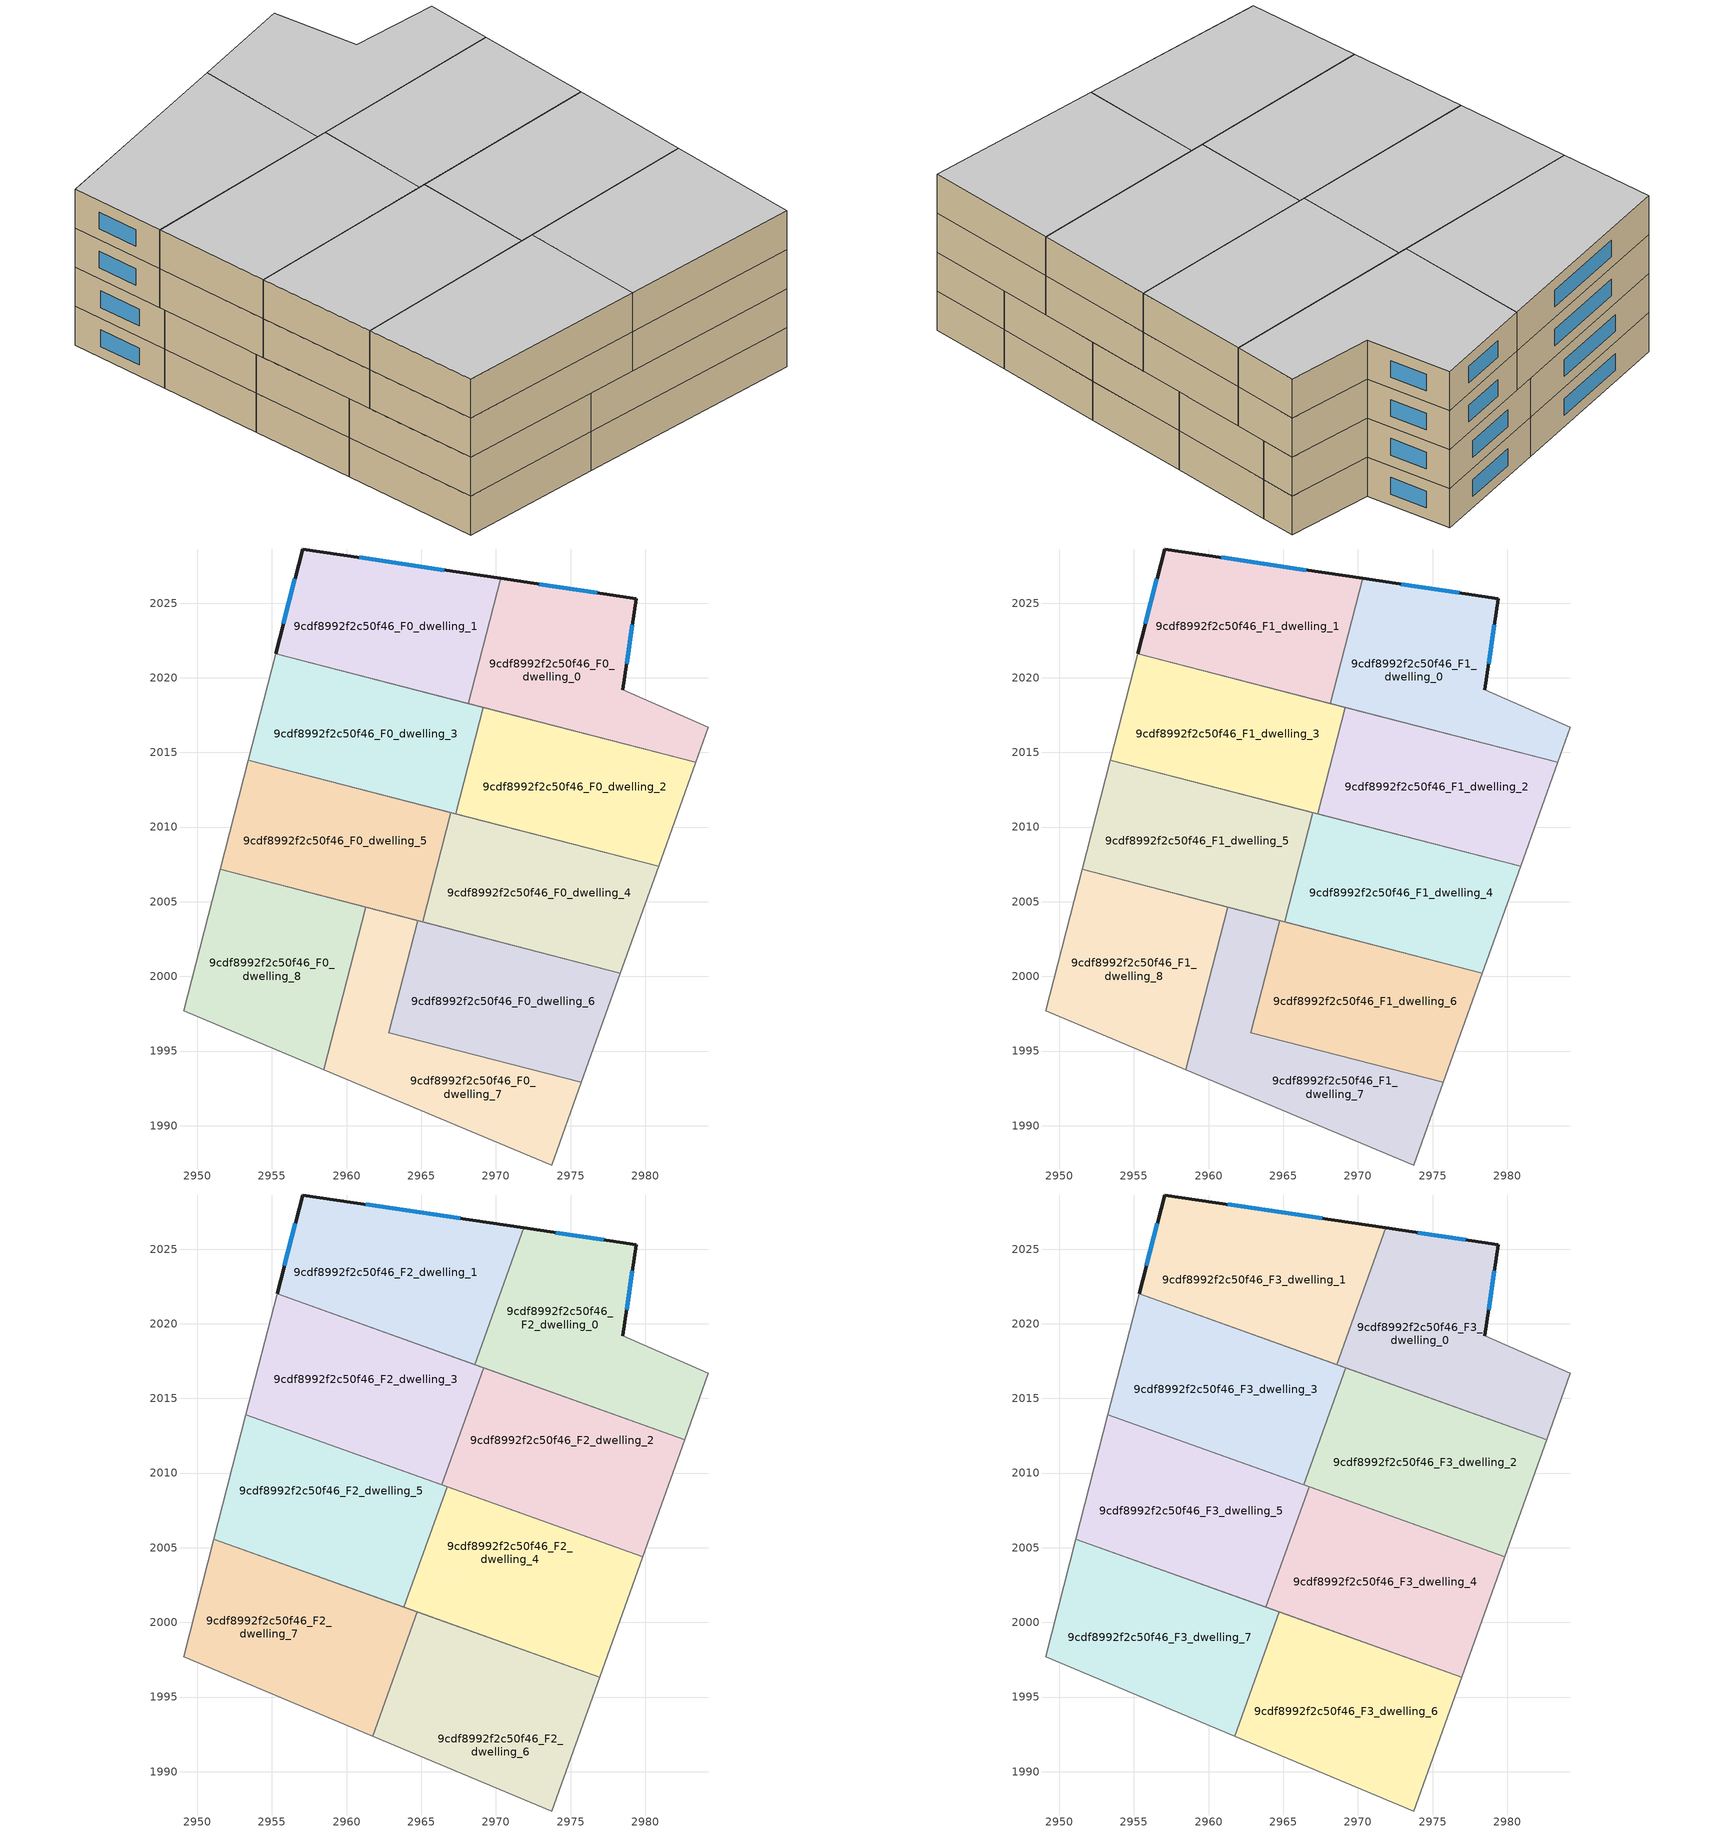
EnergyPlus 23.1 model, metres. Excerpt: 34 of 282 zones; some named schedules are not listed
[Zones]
9cdf8992f2c50f46_F0_dwelling_0
 floor ground (EU_floor_Construction): 2979.39,2025.3 2978.5,2019.21 2984.23,2016.69 2983.39,2014.33 2968.15,2018.28 2970.32,2026.65 z0
 wall outside (EU_wall_Construction): 2978.5,2019.21 2979.39,2025.3 2970.32,2026.65 z0:3
 wall adiabatic (EU_wall_Construction): 2968.15,2018.28 2983.39,2014.33 2984.23,2016.69 2978.5,2019.21 z0:3
 wall to 9cdf8992f2c50f46_F0_dwelling_1 (EU_wall_Construction): 2970.32,2026.65 2968.15,2018.28 z0:3
 window (EU_Window_Construction): 2976.8,2025.69 2972.91,2026.27 / 2978.75,2020.95 2979.14,2023.56 z0.86:2.14
9cdf8992f2c50f46_F0_dwelling_1
 floor ground (EU_floor_Construction): 2970.32,2026.65 2968.15,2018.28 2955.25,2021.62 2957.05,2028.62 z0
 wall outside (EU_wall_Construction): 2970.32,2026.65 2957.05,2028.62 2955.25,2021.62 z0:3
 wall adiabatic (EU_wall_Construction): 2955.25,2021.62 2968.15,2018.28 z0:3
 window (EU_Window_Construction): 2956.54,2026.62 2955.76,2023.62 / 2966.53,2027.22 2960.84,2028.06 z0.86:2.14
9cdf8992f2c50f46_F0_dwelling_2
 floor ground (EU_floor_Construction): 2983.39,2014.33 2980.89,2007.36 2967.31,2010.88 2969.16,2018.02 z0
 wall adiabatic (EU_wall_Construction): 2967.31,2010.88 2980.89,2007.36 2983.39,2014.33 2969.16,2018.02 z0:3
 wall to 9cdf8992f2c50f46_F0_dwelling_3 (EU_wall_Construction): 2969.16,2018.02 2967.31,2010.88 z0:3
9cdf8992f2c50f46_F0_dwelling_3
 floor ground (EU_floor_Construction): 2969.16,2018.02 2967.31,2010.88 2953.41,2014.47 2955.25,2021.62 z0
 wall adiabatic (EU_wall_Construction): 2969.16,2018.02 2955.25,2021.62 2953.41,2014.47 2967.31,2010.88 z0:3
9cdf8992f2c50f46_F0_dwelling_4
 floor ground (EU_floor_Construction): 2980.89,2007.36 2978.34,2000.22 2965.09,2003.65 2966.98,2010.96 z0
 wall adiabatic (EU_wall_Construction): 2965.09,2003.65 2978.34,2000.22 2980.89,2007.36 2966.98,2010.96 z0:3
 wall to 9cdf8992f2c50f46_F0_dwelling_5 (EU_wall_Construction): 2966.98,2010.96 2965.09,2003.65 z0:3
9cdf8992f2c50f46_F0_dwelling_5
 floor ground (EU_floor_Construction): 2966.98,2010.96 2965.09,2003.65 2951.52,2007.16 2953.41,2014.47 z0
 wall adiabatic (EU_wall_Construction): 2966.98,2010.96 2953.41,2014.47 2951.52,2007.16 2965.09,2003.65 z0:3
9cdf8992f2c50f46_F0_dwelling_6
 floor ground (EU_floor_Construction): 2978.34,2000.22 2975.71,1992.9 2962.82,1996.24 2964.76,2003.74 z0
 wall to 9cdf8992f2c50f46_F0_dwelling_7 (EU_wall_Construction): 2964.76,2003.74 2962.82,1996.24 2975.71,1992.9 z0:3
 wall adiabatic (EU_wall_Construction): 2975.71,1992.9 2978.34,2000.22 2964.76,2003.74 z0:3
9cdf8992f2c50f46_F0_dwelling_7
 floor ground (EU_floor_Construction): 2964.76,2003.74 2962.82,1996.24 2975.71,1992.9 2973.73,1987.37 2958.46,1993.76 2961.28,2004.64 z0
 wall adiabatic (EU_wall_Construction): 2958.46,1993.76 2973.73,1987.37 2975.71,1992.9 / 2964.76,2003.74 2961.28,2004.64 z0:3
 wall to 9cdf8992f2c50f46_F0_dwelling_8 (EU_wall_Construction): 2961.28,2004.64 2958.46,1993.76 z0:3
9cdf8992f2c50f46_F0_dwelling_8
 floor ground (EU_floor_Construction): 2961.28,2004.64 2958.46,1993.76 2949.08,1997.68 2951.52,2007.16 z0
 wall adiabatic (EU_wall_Construction): 2961.28,2004.64 2951.52,2007.16 2949.08,1997.68 2958.46,1993.76 z0:3
9cdf8992f2c50f46_F1_dwelling_0
 floor to 9cdf8992f2c50f46_F0_dwelling_0 (EU_floor_Construction): 2979.39,2025.3 2978.5,2019.21 2984.23,2016.69 2983.39,2014.33 2968.15,2018.28 2970.32,2026.65 z3
 wall outside (EU_wall_Construction): 2978.5,2019.21 2979.39,2025.3 2970.32,2026.65 z3:6
 wall adiabatic (EU_wall_Construction): 2968.15,2018.28 2983.39,2014.33 2984.23,2016.69 2978.5,2019.21 z3:6
 wall to 9cdf8992f2c50f46_F1_dwelling_1 (EU_wall_Construction): 2970.32,2026.65 2968.15,2018.28 z3:6
 window (EU_Window_Construction): 2976.8,2025.69 2972.91,2026.27 / 2978.75,2020.95 2979.14,2023.56 z3.86:5.14
9cdf8992f2c50f46_F1_dwelling_1
 floor to 9cdf8992f2c50f46_F0_dwelling_1 (EU_floor_Construction): 2970.32,2026.65 2968.15,2018.28 2955.25,2021.62 2957.05,2028.62 z3
 wall outside (EU_wall_Construction): 2970.32,2026.65 2957.05,2028.62 2955.25,2021.62 z3:6
 wall adiabatic (EU_wall_Construction): 2955.25,2021.62 2968.15,2018.28 z3:6
 window (EU_Window_Construction): 2956.54,2026.62 2955.76,2023.62 / 2966.53,2027.22 2960.84,2028.06 z3.86:5.14
9cdf8992f2c50f46_F1_dwelling_2
 floor to 9cdf8992f2c50f46_F0_dwelling_2 (EU_floor_Construction): 2983.39,2014.33 2980.89,2007.36 2967.31,2010.88 2969.16,2018.02 z3
 wall adiabatic (EU_wall_Construction): 2967.31,2010.88 2980.89,2007.36 2983.39,2014.33 2969.16,2018.02 z3:6
 wall to 9cdf8992f2c50f46_F1_dwelling_3 (EU_wall_Construction): 2969.16,2018.02 2967.31,2010.88 z3:6
9cdf8992f2c50f46_F1_dwelling_3
 floor to 9cdf8992f2c50f46_F0_dwelling_3 (EU_floor_Construction): 2969.16,2018.02 2967.31,2010.88 2953.41,2014.47 2955.25,2021.62 z3
 wall adiabatic (EU_wall_Construction): 2969.16,2018.02 2955.25,2021.62 2953.41,2014.47 2967.31,2010.88 z3:6
9cdf8992f2c50f46_F1_dwelling_4
 floor to 9cdf8992f2c50f46_F0_dwelling_4 (EU_floor_Construction): 2980.89,2007.36 2978.34,2000.22 2965.09,2003.65 2966.98,2010.96 z3
 wall adiabatic (EU_wall_Construction): 2965.09,2003.65 2978.34,2000.22 2980.89,2007.36 2966.98,2010.96 z3:6
 wall to 9cdf8992f2c50f46_F1_dwelling_5 (EU_wall_Construction): 2966.98,2010.96 2965.09,2003.65 z3:6
9cdf8992f2c50f46_F1_dwelling_5
 floor to 9cdf8992f2c50f46_F0_dwelling_5 (EU_floor_Construction): 2966.98,2010.96 2965.09,2003.65 2951.52,2007.16 2953.41,2014.47 z3
 wall adiabatic (EU_wall_Construction): 2966.98,2010.96 2953.41,2014.47 2951.52,2007.16 2965.09,2003.65 z3:6
9cdf8992f2c50f46_F1_dwelling_6
 floor to 9cdf8992f2c50f46_F0_dwelling_6 (EU_floor_Construction): 2978.34,2000.22 2975.71,1992.9 2962.82,1996.24 2964.76,2003.74 z3
 wall to 9cdf8992f2c50f46_F1_dwelling_7 (EU_wall_Construction): 2964.76,2003.74 2962.82,1996.24 2975.71,1992.9 z3:6
 wall adiabatic (EU_wall_Construction): 2975.71,1992.9 2978.34,2000.22 2964.76,2003.74 z3:6
9cdf8992f2c50f46_F1_dwelling_7
 floor to 9cdf8992f2c50f46_F0_dwelling_7 (EU_floor_Construction): 2964.76,2003.74 2962.82,1996.24 2975.71,1992.9 2973.73,1987.37 2958.46,1993.76 2961.28,2004.64 z3
 wall adiabatic (EU_wall_Construction): 2958.46,1993.76 2973.73,1987.37 2975.71,1992.9 / 2964.76,2003.74 2961.28,2004.64 z3:6
 wall to 9cdf8992f2c50f46_F1_dwelling_8 (EU_wall_Construction): 2961.28,2004.64 2958.46,1993.76 z3:6
9cdf8992f2c50f46_F1_dwelling_8
 floor to 9cdf8992f2c50f46_F0_dwelling_8 (EU_floor_Construction): 2961.28,2004.64 2958.46,1993.76 2949.08,1997.68 2951.52,2007.16 z3
 wall adiabatic (EU_wall_Construction): 2961.28,2004.64 2951.52,2007.16 2949.08,1997.68 2958.46,1993.76 z3:6
9cdf8992f2c50f46_F2_dwelling_0
 floor to 9cdf8992f2c50f46_F1_dwelling_0 (EU_floor_Construction): 2979.39,2025.3 2978.5,2019.21 2984.23,2016.69 2983.39,2014.33 2968.87,2018.09 2971.85,2026.42 z6
 floor to 9cdf8992f2c50f46_F1_dwelling_2 (EU_floor_Construction): 2983.39,2014.33 2982.64,2012.23 2968.93,2017.14 2969.16,2018.02 z6
 floor to 9cdf8992f2c50f46_F1_dwelling_3 (EU_floor_Construction): 2969.16,2018.02 2968.93,2017.14 2968.57,2017.27 2968.87,2018.09 z6
 wall outside (EU_wall_Construction): 2978.5,2019.21 2979.39,2025.3 2971.85,2026.42 z6:9
 wall adiabatic (EU_wall_Construction): 2968.57,2017.27 2982.64,2012.23 2984.23,2016.69 2978.5,2019.21 z6:9
 wall to 9cdf8992f2c50f46_F2_dwelling_1 (EU_wall_Construction): 2971.85,2026.42 2968.57,2017.27 z6:9
 window (EU_Window_Construction): 2977.24,2025.62 2974.01,2026.1 / 2978.75,2020.95 2979.14,2023.56 z6.86:8.14
9cdf8992f2c50f46_F2_dwelling_1
 floor to 9cdf8992f2c50f46_F1_dwelling_1 (EU_floor_Construction): 2970.32,2026.65 2968.15,2018.28 2959.54,2020.5 2955.35,2022.01 2957.05,2028.62 z6
 floor to 9cdf8992f2c50f46_F1_dwelling_0 (EU_floor_Construction): 2971.85,2026.42 2968.87,2018.09 2968.15,2018.28 2970.32,2026.65 z6
 floor to 9cdf8992f2c50f46_F1_dwelling_3 (EU_floor_Construction): 2968.87,2018.09 2968.57,2017.27 2959.54,2020.5 z6
 wall outside (EU_wall_Construction): 2971.85,2026.42 2957.05,2028.62 2955.35,2022.01 z6:9
 wall adiabatic (EU_wall_Construction): 2955.35,2022.01 2968.57,2017.27 z6:9
 window (EU_Window_Construction): 2967.62,2027.05 2961.28,2028 / 2956.57,2026.73 2955.83,2023.9 z6.86:8.14
9cdf8992f2c50f46_F2_dwelling_2
 floor to 9cdf8992f2c50f46_F1_dwelling_2 (EU_floor_Construction): 2982.64,2012.23 2980.89,2007.36 2967.31,2010.88 2968.22,2014.4 2969.17,2017.05 z6
 floor to 9cdf8992f2c50f46_F1_dwelling_4 (EU_floor_Construction): 2980.89,2007.36 2979.83,2004.39 2966.52,2009.16 2966.97,2010.9 2966.99,2010.96 z6
 floor to 9cdf8992f2c50f46_F1_dwelling_3 (EU_floor_Construction): 2968.22,2014.4 2967.31,2010.88 2966.99,2010.96 z6
 floor to 9cdf8992f2c50f46_F1_dwelling_5 (EU_floor_Construction): 2966.97,2010.9 2966.52,2009.16 2966.36,2009.21 z6
 wall adiabatic (EU_wall_Construction): 2966.36,2009.21 2979.83,2004.39 2982.64,2012.23 2969.17,2017.05 z6:9
 wall to 9cdf8992f2c50f46_F2_dwelling_3 (EU_wall_Construction): 2969.17,2017.05 2966.36,2009.21 z6:9
9cdf8992f2c50f46_F2_dwelling_3
 floor to 9cdf8992f2c50f46_F1_dwelling_3 (EU_floor_Construction): 2968.93,2017.14 2968.22,2014.4 2966.99,2010.96 2953.41,2014.47 2955.25,2021.61 2959.54,2020.5 z6
 floor to 9cdf8992f2c50f46_F1_dwelling_1 (EU_floor_Construction): 2959.54,2020.5 2955.25,2021.61 2955.35,2022.01 z6
 floor to 9cdf8992f2c50f46_F1_dwelling_2 (EU_floor_Construction): 2969.17,2017.05 2968.22,2014.4 2968.93,2017.14 z6
 floor to 9cdf8992f2c50f46_F1_dwelling_5 (EU_floor_Construction): 2966.98,2010.96 2966.97,2010.9 2966.36,2009.21 2953.26,2013.9 2953.41,2014.47 z6
 wall adiabatic (EU_wall_Construction): 2969.17,2017.05 2955.35,2022.01 2953.26,2013.91 2966.36,2009.21 z6:9
9cdf8992f2c50f46_F2_dwelling_4
 floor to 9cdf8992f2c50f46_F1_dwelling_4 (EU_floor_Construction): 2979.83,2004.39 2978.34,2000.22 2965.09,2003.65 2965.9,2006.76 2966.73,2009.08 z6
 floor to 9cdf8992f2c50f46_F1_dwelling_6 (EU_floor_Construction): 2978.34,2000.22 2976.94,1996.33 2964.04,2000.95 2964.61,2003.18 2964.81,2003.72 z6
 floor to 9cdf8992f2c50f46_F1_dwelling_5 (EU_floor_Construction): 2965.9,2006.76 2965.09,2003.65 2964.81,2003.72 z6
 floor to 9cdf8992f2c50f46_F1_dwelling_7 (EU_floor_Construction): 2964.61,2003.18 2964.04,2000.95 2963.84,2001.02 z6
 wall adiabatic (EU_wall_Construction): 2963.84,2001.02 2976.94,1996.33 2979.83,2004.39 2966.73,2009.08 z6:9
 wall to 9cdf8992f2c50f46_F2_dwelling_5 (EU_wall_Construction): 2966.73,2009.08 2963.84,2001.02 z6:9
9cdf8992f2c50f46_F2_dwelling_5
 floor to 9cdf8992f2c50f46_F1_dwelling_5 (EU_floor_Construction): 2966.52,2009.16 2965.9,2006.76 2964.81,2003.72 2951.52,2007.16 2953.26,2013.9 z6
 floor to 9cdf8992f2c50f46_F1_dwelling_7 (EU_floor_Construction): 2964.76,2003.74 2964.61,2003.18 2963.84,2001.02 2960.64,2002.16 2961.28,2004.64 z6
 floor to 9cdf8992f2c50f46_F1_dwelling_4 (EU_floor_Construction): 2966.73,2009.08 2965.9,2006.76 2966.52,2009.16 z6
 floor to 9cdf8992f2c50f46_F1_dwelling_8 (EU_floor_Construction): 2961.28,2004.64 2960.64,2002.16 2951.11,2005.58 2951.52,2007.16 z6
 floor to 9cdf8992f2c50f46_F1_dwelling_6 (EU_floor_Construction): 2964.81,2003.72 2964.61,2003.18 2964.76,2003.74 z6
 wall adiabatic (EU_wall_Construction): 2966.73,2009.08 2953.26,2013.91 2951.11,2005.58 2963.84,2001.02 z6:9
9cdf8992f2c50f46_F2_dwelling_6
 floor to 9cdf8992f2c50f46_F1_dwelling_6 (EU_floor_Construction): 2976.94,1996.33 2975.71,1992.9 2963.09,1996.17 2964.71,2000.71 z6
 floor to 9cdf8992f2c50f46_F1_dwelling_7 (EU_floor_Construction): 2975.71,1992.9 2973.73,1987.37 2961.73,1992.39 2963.09,1996.17 z6
 wall adiabatic (EU_wall_Construction): 2961.73,1992.39 2973.73,1987.37 2976.94,1996.33 2964.71,2000.71 z6:9
 wall to 9cdf8992f2c50f46_F2_dwelling_7 (EU_wall_Construction): 2964.71,2000.71 2961.73,1992.39 z6:9
9cdf8992f2c50f46_F2_dwelling_7
 floor to 9cdf8992f2c50f46_F1_dwelling_7 (EU_floor_Construction): 2964.04,2000.95 2962.82,1996.24 2963.09,1996.17 2961.73,1992.39 2958.46,1993.76 2960.64,2002.16 z6
 floor to 9cdf8992f2c50f46_F1_dwelling_8 (EU_floor_Construction): 2960.64,2002.16 2958.46,1993.76 2949.08,1997.68 2951.11,2005.58 z6
 floor to 9cdf8992f2c50f46_F1_dwelling_6 (EU_floor_Construction): 2964.71,2000.71 2963.09,1996.17 2962.82,1996.24 2964.04,2000.95 z6
 wall adiabatic (EU_wall_Construction): 2964.71,2000.71 2951.11,2005.58 2949.08,1997.68 2961.73,1992.39 z6:9
9cdf8992f2c50f46_F3_dwelling_0
 floor to 9cdf8992f2c50f46_F2_dwelling_0 (EU_floor_Construction): 2979.39,2025.3 2978.5,2019.21 2984.23,2016.69 2982.64,2012.23 2968.57,2017.27 2971.85,2026.42 z9
 wall outside (EU_wall_Construction): 2978.5,2019.21 2979.39,2025.3 2971.85,2026.42 z9:12
 wall adiabatic (EU_wall_Construction): 2968.57,2017.27 2982.64,2012.23 2984.23,2016.69 2978.5,2019.21 z9:12
 wall to 9cdf8992f2c50f46_F3_dwelling_1 (EU_wall_Construction): 2971.85,2026.42 2968.57,2017.27 z9:12
 window (EU_Window_Construction): 2977.24,2025.62 2974.01,2026.1 / 2978.75,2020.95 2979.14,2023.56 z9.86:11.14
 ceiling to 9cdf8992f2c50f46_F4_dwelling_0 (EU_floor_Construction): 2982.64,2012.23 2984.23,2016.69 2978.5,2019.21 2979.39,2025.3 2971.85,2026.42 2968.57,2017.27 z12
9cdf8992f2c50f46_F3_dwelling_1
 floor to 9cdf8992f2c50f46_F2_dwelling_1 (EU_floor_Construction): 2971.85,2026.42 2968.57,2017.27 2955.35,2022.01 2957.05,2028.62 z9
 wall outside (EU_wall_Construction): 2971.85,2026.42 2957.05,2028.62 2955.35,2022.01 z9:12
 wall adiabatic (EU_wall_Construction): 2955.35,2022.01 2968.57,2017.27 z9:12
 window (EU_Window_Construction): 2967.62,2027.05 2961.28,2028 / 2956.57,2026.73 2955.83,2023.9 z9.86:11.14
 ceiling to 9cdf8992f2c50f46_F4_dwelling_1 (EU_floor_Construction): 2968.57,2017.27 2971.85,2026.42 2957.05,2028.62 2955.35,2022.01 z12
9cdf8992f2c50f46_F3_dwelling_2
 floor to 9cdf8992f2c50f46_F2_dwelling_2 (EU_floor_Construction): 2982.64,2012.23 2979.83,2004.39 2966.36,2009.21 2969.17,2017.05 z9
 wall adiabatic (EU_wall_Construction): 2966.36,2009.21 2979.83,2004.39 2982.64,2012.23 2969.17,2017.05 z9:12
 wall to 9cdf8992f2c50f46_F3_dwelling_3 (EU_wall_Construction): 2969.17,2017.05 2966.36,2009.21 z9:12
 ceiling to 9cdf8992f2c50f46_F4_dwelling_2 (EU_floor_Construction): 2979.83,2004.39 2982.64,2012.23 2969.17,2017.05 2966.36,2009.21 z12
9cdf8992f2c50f46_F3_dwelling_3
 floor to 9cdf8992f2c50f46_F2_dwelling_3 (EU_floor_Construction): 2969.17,2017.05 2966.36,2009.21 2953.26,2013.91 2955.35,2022.01 z9
 wall adiabatic (EU_wall_Construction): 2969.17,2017.05 2955.35,2022.01 2953.26,2013.91 2966.36,2009.21 z9:12
 ceiling to 9cdf8992f2c50f46_F4_dwelling_3 (EU_floor_Construction): 2966.36,2009.21 2969.17,2017.05 2955.35,2022.01 2953.26,2013.91 z12
9cdf8992f2c50f46_F3_dwelling_4
 floor to 9cdf8992f2c50f46_F2_dwelling_4 (EU_floor_Construction): 2979.83,2004.39 2976.94,1996.33 2963.84,2001.02 2966.73,2009.08 z9
 wall adiabatic (EU_wall_Construction): 2963.84,2001.02 2976.94,1996.33 2979.83,2004.39 2966.73,2009.08 z9:12
 wall to 9cdf8992f2c50f46_F3_dwelling_5 (EU_wall_Construction): 2966.73,2009.08 2963.84,2001.02 z9:12
 ceiling to 9cdf8992f2c50f46_F4_dwelling_4 (EU_floor_Construction): 2976.94,1996.33 2979.83,2004.39 2966.73,2009.08 2963.84,2001.02 z12
9cdf8992f2c50f46_F3_dwelling_5
 floor to 9cdf8992f2c50f46_F2_dwelling_5 (EU_floor_Construction): 2966.73,2009.08 2963.84,2001.02 2951.11,2005.58 2953.26,2013.91 z9
 wall adiabatic (EU_wall_Construction): 2966.73,2009.08 2953.26,2013.91 2951.11,2005.58 2963.84,2001.02 z9:12
 ceiling to 9cdf8992f2c50f46_F4_dwelling_5 (EU_floor_Construction): 2963.84,2001.02 2966.73,2009.08 2953.26,2013.91 2951.11,2005.58 z12
9cdf8992f2c50f46_F3_dwelling_6
 floor to 9cdf8992f2c50f46_F2_dwelling_6 (EU_floor_Construction): 2976.94,1996.33 2973.73,1987.37 2961.73,1992.39 2964.71,2000.71 z9
 wall adiabatic (EU_wall_Construction): 2961.73,1992.39 2973.73,1987.37 2976.94,1996.33 2964.71,2000.71 z9:12
 wall to 9cdf8992f2c50f46_F3_dwelling_7 (EU_wall_Construction): 2964.71,2000.71 2961.73,1992.39 z9:12
 ceiling to 9cdf8992f2c50f46_F4_dwelling_6 (EU_floor_Construction): 2973.73,1987.37 2976.94,1996.33 2964.71,2000.71 2961.73,1992.39 z12
9cdf8992f2c50f46_F3_dwelling_7
 floor to 9cdf8992f2c50f46_F2_dwelling_7 (EU_floor_Construction): 2964.71,2000.71 2961.73,1992.39 2949.08,1997.68 2951.11,2005.58 z9
 wall adiabatic (EU_wall_Construction): 2964.71,2000.71 2951.11,2005.58 2949.08,1997.68 2961.73,1992.39 z9:12
 ceiling to 9cdf8992f2c50f46_F4_dwelling_7 (EU_floor_Construction): 2961.73,1992.39 2964.71,2000.71 2951.11,2005.58 2949.08,1997.68 z12
[Building]
EU S2 Campaign: North Axis=0; Terrain=City; Solar Distribution=FullExterior
[Site:Location]
Helsinki-Vantaa.AP: Latitude=60.317; Longitude=24.963; Time Zone=2; Elevation=54.6
[SizingPeriod:WeatherFileDays]
AnnualSizingPeriod: Begin Month=1; Begin Day of Month=1; End Month=12; End Day of Month=31; Day of Week for Start Day=Monday; Use Weather File Daylight Saving Period=No; Use Weather File Rain and Snow Indicators=No
[MATERIAL]
EU_InternalMass_Material: Roughness=MediumRough; Thickness=0.1; Conductivity=1; Density=1800; Specific Heat=900; Thermal Absorptance=0.9; Solar Absorptance=0.7; Visible Absorptance=0.7
[MATERIAL:NOMASS] Roughness=MediumRough; Thermal Absorptance=0.9; Solar Absorptance=0.7; Visible Absorptance=0.7
Name | Thermal Resistance
EU_wall_NoMass | 5.91765
EU_floor_NoMass | 6.2875
[WINDOWMATERIAL:SIMPLEGLAZINGSYSTEM]
EU_Window_SimpleGlazing: UFactor=0.994035; Solar Heat Gain Coefficient=0.7; Visible Transmittance=0.7
[CONSTRUCTION]
EU_wall_Construction: EU_wall_NoMass
EU_floor_Construction: EU_floor_NoMass
EU_Window_Construction: EU_Window_SimpleGlazing
EU_InternalMass_Construction: EU_InternalMass_Material
[ZONE] Type=1; Multiplier=1; Ceiling Height=autocalculate; Floor Area=autocalculate; Part of Total Floor Area=Yes
Name | Volume
9cdf8992f2c50f46_F0_dwelling_0; 9cdf8992f2c50f46_F1_dwelling_0 | 317.75
9cdf8992f2c50f46_F2_dwelling_0; 9cdf8992f2c50f46_F3_dwelling_0 | 357.466
9cdf8992f2c50f46_F0_dwelling_1; 9cdf8992f2c50f46_F1_dwelling_1; 9cdf8992f2c50f46_F0_dwelling_5; 9cdf8992f2c50f46_F1_dwelling_5 | 317.769
9cdf8992f2c50f46_F2_dwelling_1; 9cdf8992f2c50f46_F3_dwelling_1 | 357.464
9cdf8992f2c50f46_F0_dwelling_2; 9cdf8992f2c50f46_F1_dwelling_2 | 317.774
9cdf8992f2c50f46_F2_dwelling_2; 9cdf8992f2c50f46_F3_dwelling_2 | 357.456
9cdf8992f2c50f46_F0_dwelling_3; 9cdf8992f2c50f46_F1_dwelling_3 | 317.795
9cdf8992f2c50f46_F2_dwelling_3; 9cdf8992f2c50f46_F3_dwelling_3 | 357.463
9cdf8992f2c50f46_F0_dwelling_4; 9cdf8992f2c50f46_F1_dwelling_4 | 317.766
9cdf8992f2c50f46_F2_dwelling_4; 9cdf8992f2c50f46_F3_dwelling_4 | 357.469
9cdf8992f2c50f46_F2_dwelling_5; 9cdf8992f2c50f46_F3_dwelling_5 | 357.488
9cdf8992f2c50f46_F0_dwelling_6; 9cdf8992f2c50f46_F1_dwelling_6 | 317.764
9cdf8992f2c50f46_F2_dwelling_6; 9cdf8992f2c50f46_F3_dwelling_6 | 357.472
9cdf8992f2c50f46_F0_dwelling_7; 9cdf8992f2c50f46_F1_dwelling_7 | 317.752
9cdf8992f2c50f46_F2_dwelling_7; 9cdf8992f2c50f46_F3_dwelling_7 | 357.478
9cdf8992f2c50f46_F0_dwelling_8; 9cdf8992f2c50f46_F1_dwelling_8 | 317.736
[INTERNALMASS] Construction=EU_InternalMass_Construction
Name | Zone or ZoneList | Surface Area
9cdf8992f2c50f46_F0_dwelling_0_EU_InternalMass | 9cdf8992f2c50f46_F0_dwelling_0 | 105.917
9cdf8992f2c50f46_F0_dwelling_1_EU_InternalMass | 9cdf8992f2c50f46_F0_dwelling_1 | 105.924
9cdf8992f2c50f46_F0_dwelling_2_EU_InternalMass | 9cdf8992f2c50f46_F0_dwelling_2 | 105.924
9cdf8992f2c50f46_F0_dwelling_3_EU_InternalMass | 9cdf8992f2c50f46_F0_dwelling_3 | 105.931
9cdf8992f2c50f46_F0_dwelling_4_EU_InternalMass | 9cdf8992f2c50f46_F0_dwelling_4 | 105.923
9cdf8992f2c50f46_F0_dwelling_5_EU_InternalMass | 9cdf8992f2c50f46_F0_dwelling_5 | 105.923
9cdf8992f2c50f46_F0_dwelling_6_EU_InternalMass | 9cdf8992f2c50f46_F0_dwelling_6 | 105.921
9cdf8992f2c50f46_F0_dwelling_7_EU_InternalMass | 9cdf8992f2c50f46_F0_dwelling_7 | 105.918
9cdf8992f2c50f46_F0_dwelling_8_EU_InternalMass | 9cdf8992f2c50f46_F0_dwelling_8 | 105.913
9cdf8992f2c50f46_F1_dwelling_0_EU_InternalMass | 9cdf8992f2c50f46_F1_dwelling_0 | 105.917
9cdf8992f2c50f46_F1_dwelling_1_EU_InternalMass | 9cdf8992f2c50f46_F1_dwelling_1 | 105.924
9cdf8992f2c50f46_F1_dwelling_2_EU_InternalMass | 9cdf8992f2c50f46_F1_dwelling_2 | 105.924
9cdf8992f2c50f46_F1_dwelling_3_EU_InternalMass | 9cdf8992f2c50f46_F1_dwelling_3 | 105.931
9cdf8992f2c50f46_F1_dwelling_4_EU_InternalMass | 9cdf8992f2c50f46_F1_dwelling_4 | 105.923
9cdf8992f2c50f46_F1_dwelling_5_EU_InternalMass | 9cdf8992f2c50f46_F1_dwelling_5 | 105.923
9cdf8992f2c50f46_F1_dwelling_6_EU_InternalMass | 9cdf8992f2c50f46_F1_dwelling_6 | 105.921
9cdf8992f2c50f46_F1_dwelling_7_EU_InternalMass | 9cdf8992f2c50f46_F1_dwelling_7 | 105.918
9cdf8992f2c50f46_F1_dwelling_8_EU_InternalMass | 9cdf8992f2c50f46_F1_dwelling_8 | 105.913
9cdf8992f2c50f46_F2_dwelling_0_EU_InternalMass | 9cdf8992f2c50f46_F2_dwelling_0 | 119.155
9cdf8992f2c50f46_F2_dwelling_1_EU_InternalMass | 9cdf8992f2c50f46_F2_dwelling_1 | 119.155
9cdf8992f2c50f46_F2_dwelling_2_EU_InternalMass | 9cdf8992f2c50f46_F2_dwelling_2 | 119.15
9cdf8992f2c50f46_F2_dwelling_3_EU_InternalMass | 9cdf8992f2c50f46_F2_dwelling_3 | 119.157
9cdf8992f2c50f46_F2_dwelling_4_EU_InternalMass | 9cdf8992f2c50f46_F2_dwelling_4 | 119.157
9cdf8992f2c50f46_F2_dwelling_5_EU_InternalMass | 9cdf8992f2c50f46_F2_dwelling_5 | 119.163
9cdf8992f2c50f46_F2_dwelling_6_EU_InternalMass | 9cdf8992f2c50f46_F2_dwelling_6 | 119.156
9cdf8992f2c50f46_F2_dwelling_7_EU_InternalMass | 9cdf8992f2c50f46_F2_dwelling_7 | 119.159
9cdf8992f2c50f46_F3_dwelling_0_EU_InternalMass | 9cdf8992f2c50f46_F3_dwelling_0 | 119.155
9cdf8992f2c50f46_F3_dwelling_1_EU_InternalMass | 9cdf8992f2c50f46_F3_dwelling_1 | 119.155
9cdf8992f2c50f46_F3_dwelling_2_EU_InternalMass | 9cdf8992f2c50f46_F3_dwelling_2 | 119.15
9cdf8992f2c50f46_F3_dwelling_3_EU_InternalMass | 9cdf8992f2c50f46_F3_dwelling_3 | 119.157
9cdf8992f2c50f46_F3_dwelling_4_EU_InternalMass | 9cdf8992f2c50f46_F3_dwelling_4 | 119.157
9cdf8992f2c50f46_F3_dwelling_5_EU_InternalMass | 9cdf8992f2c50f46_F3_dwelling_5 | 119.163
9cdf8992f2c50f46_F3_dwelling_6_EU_InternalMass | 9cdf8992f2c50f46_F3_dwelling_6 | 119.156
9cdf8992f2c50f46_F3_dwelling_7_EU_InternalMass | 9cdf8992f2c50f46_F3_dwelling_7 | 119.159
[OTHEREQUIPMENT] Fuel Type=Electricity; Design Level Calculation Method=Watts/Area; Power per Zone Floor Area=1; Fraction Latent=0; Fraction Radiant=0; Fraction Lost=0; Carbon Dioxide Generation Rate=0; EndUse Subcategory=EU_Step8_InternalGains
Name | Zone or ZoneList or Space or SpaceList | Schedule
EU_Step8_InternalGain_9cdf8992f2c50f46_F0_dwelling_0_f000 | 9cdf8992f2c50f46_F0_dwelling_0 | EU_Step8_GainSchedule_9cdf8992f2c50f46_F0_dwelling_0_f000
EU_Step8_InternalGain_9cdf8992f2c50f46_F0_dwelling_1_f000 | 9cdf8992f2c50f46_F0_dwelling_1 | EU_Step8_GainSchedule_9cdf8992f2c50f46_F0_dwelling_1_f000
EU_Step8_InternalGain_9cdf8992f2c50f46_F0_dwelling_2_f000 | 9cdf8992f2c50f46_F0_dwelling_2 | EU_Step8_GainSchedule_9cdf8992f2c50f46_F0_dwelling_2_f000
EU_Step8_InternalGain_9cdf8992f2c50f46_F0_dwelling_3_f000 | 9cdf8992f2c50f46_F0_dwelling_3 | EU_Step8_GainSchedule_9cdf8992f2c50f46_F0_dwelling_3_f000
EU_Step8_InternalGain_9cdf8992f2c50f46_F0_dwelling_4_f000 | 9cdf8992f2c50f46_F0_dwelling_4 | EU_Step8_GainSchedule_9cdf8992f2c50f46_F0_dwelling_4_f000
EU_Step8_InternalGain_9cdf8992f2c50f46_F0_dwelling_5_f000 | 9cdf8992f2c50f46_F0_dwelling_5 | EU_Step8_GainSchedule_9cdf8992f2c50f46_F0_dwelling_5_f000
EU_Step8_InternalGain_9cdf8992f2c50f46_F0_dwelling_6_f000 | 9cdf8992f2c50f46_F0_dwelling_6 | EU_Step8_GainSchedule_9cdf8992f2c50f46_F0_dwelling_6_f000
EU_Step8_InternalGain_9cdf8992f2c50f46_F0_dwelling_7_f000 | 9cdf8992f2c50f46_F0_dwelling_7 | EU_Step8_GainSchedule_9cdf8992f2c50f46_F0_dwelling_7_f000
EU_Step8_InternalGain_9cdf8992f2c50f46_F0_dwelling_8_f000 | 9cdf8992f2c50f46_F0_dwelling_8 | EU_Step8_GainSchedule_9cdf8992f2c50f46_F0_dwelling_8_f000
EU_Step8_InternalGain_9cdf8992f2c50f46_F1_dwelling_0_f000 | 9cdf8992f2c50f46_F1_dwelling_0 | EU_Step8_GainSchedule_9cdf8992f2c50f46_F1_dwelling_0_f000
EU_Step8_InternalGain_9cdf8992f2c50f46_F1_dwelling_1_f000 | 9cdf8992f2c50f46_F1_dwelling_1 | EU_Step8_GainSchedule_9cdf8992f2c50f46_F1_dwelling_1_f000
EU_Step8_InternalGain_9cdf8992f2c50f46_F1_dwelling_2_f000 | 9cdf8992f2c50f46_F1_dwelling_2 | EU_Step8_GainSchedule_9cdf8992f2c50f46_F1_dwelling_2_f000
EU_Step8_InternalGain_9cdf8992f2c50f46_F1_dwelling_3_f000 | 9cdf8992f2c50f46_F1_dwelling_3 | EU_Step8_GainSchedule_9cdf8992f2c50f46_F1_dwelling_3_f000
EU_Step8_InternalGain_9cdf8992f2c50f46_F1_dwelling_4_f000 | 9cdf8992f2c50f46_F1_dwelling_4 | EU_Step8_GainSchedule_9cdf8992f2c50f46_F1_dwelling_4_f000
EU_Step8_InternalGain_9cdf8992f2c50f46_F1_dwelling_5_f000 | 9cdf8992f2c50f46_F1_dwelling_5 | EU_Step8_GainSchedule_9cdf8992f2c50f46_F1_dwelling_5_f000
EU_Step8_InternalGain_9cdf8992f2c50f46_F1_dwelling_6_f000 | 9cdf8992f2c50f46_F1_dwelling_6 | EU_Step8_GainSchedule_9cdf8992f2c50f46_F1_dwelling_6_f000
EU_Step8_InternalGain_9cdf8992f2c50f46_F1_dwelling_7_f000 | 9cdf8992f2c50f46_F1_dwelling_7 | EU_Step8_GainSchedule_9cdf8992f2c50f46_F1_dwelling_7_f000
EU_Step8_InternalGain_9cdf8992f2c50f46_F1_dwelling_8_f000 | 9cdf8992f2c50f46_F1_dwelling_8 | EU_Step8_GainSchedule_9cdf8992f2c50f46_F1_dwelling_8_f000
EU_Step8_InternalGain_9cdf8992f2c50f46_F2_dwelling_0_f000 | 9cdf8992f2c50f46_F2_dwelling_0 | EU_Step8_GainSchedule_9cdf8992f2c50f46_F2_dwelling_0_f000
EU_Step8_InternalGain_9cdf8992f2c50f46_F2_dwelling_1_f000 | 9cdf8992f2c50f46_F2_dwelling_1 | EU_Step8_GainSchedule_9cdf8992f2c50f46_F2_dwelling_1_f000
EU_Step8_InternalGain_9cdf8992f2c50f46_F2_dwelling_2_f000 | 9cdf8992f2c50f46_F2_dwelling_2 | EU_Step8_GainSchedule_9cdf8992f2c50f46_F2_dwelling_2_f000
EU_Step8_InternalGain_9cdf8992f2c50f46_F2_dwelling_3_f000 | 9cdf8992f2c50f46_F2_dwelling_3 | EU_Step8_GainSchedule_9cdf8992f2c50f46_F2_dwelling_3_f000
EU_Step8_InternalGain_9cdf8992f2c50f46_F2_dwelling_4_f000 | 9cdf8992f2c50f46_F2_dwelling_4 | EU_Step8_GainSchedule_9cdf8992f2c50f46_F2_dwelling_4_f000
EU_Step8_InternalGain_9cdf8992f2c50f46_F2_dwelling_5_f000 | 9cdf8992f2c50f46_F2_dwelling_5 | EU_Step8_GainSchedule_9cdf8992f2c50f46_F2_dwelling_5_f000
EU_Step8_InternalGain_9cdf8992f2c50f46_F2_dwelling_6_f000 | 9cdf8992f2c50f46_F2_dwelling_6 | EU_Step8_GainSchedule_9cdf8992f2c50f46_F2_dwelling_6_f000
EU_Step8_InternalGain_9cdf8992f2c50f46_F2_dwelling_7_f000 | 9cdf8992f2c50f46_F2_dwelling_7 | EU_Step8_GainSchedule_9cdf8992f2c50f46_F2_dwelling_7_f000
EU_Step8_InternalGain_9cdf8992f2c50f46_F3_dwelling_0_f000 | 9cdf8992f2c50f46_F3_dwelling_0 | EU_Step8_GainSchedule_9cdf8992f2c50f46_F3_dwelling_0_f000
EU_Step8_InternalGain_9cdf8992f2c50f46_F3_dwelling_1_f000 | 9cdf8992f2c50f46_F3_dwelling_1 | EU_Step8_GainSchedule_9cdf8992f2c50f46_F3_dwelling_1_f000
EU_Step8_InternalGain_9cdf8992f2c50f46_F3_dwelling_2_f000 | 9cdf8992f2c50f46_F3_dwelling_2 | EU_Step8_GainSchedule_9cdf8992f2c50f46_F3_dwelling_2_f000
EU_Step8_InternalGain_9cdf8992f2c50f46_F3_dwelling_3_f000 | 9cdf8992f2c50f46_F3_dwelling_3 | EU_Step8_GainSchedule_9cdf8992f2c50f46_F3_dwelling_3_f000
EU_Step8_InternalGain_9cdf8992f2c50f46_F3_dwelling_4_f000 | 9cdf8992f2c50f46_F3_dwelling_4 | EU_Step8_GainSchedule_9cdf8992f2c50f46_F3_dwelling_4_f000
EU_Step8_InternalGain_9cdf8992f2c50f46_F3_dwelling_5_f000 | 9cdf8992f2c50f46_F3_dwelling_5 | EU_Step8_GainSchedule_9cdf8992f2c50f46_F3_dwelling_5_f000
EU_Step8_InternalGain_9cdf8992f2c50f46_F3_dwelling_6_f000 | 9cdf8992f2c50f46_F3_dwelling_6 | EU_Step8_GainSchedule_9cdf8992f2c50f46_F3_dwelling_6_f000
EU_Step8_InternalGain_9cdf8992f2c50f46_F3_dwelling_7_f000 | 9cdf8992f2c50f46_F3_dwelling_7 | EU_Step8_GainSchedule_9cdf8992f2c50f46_F3_dwelling_7_f000
[ZONEVENTILATION:DESIGNFLOWRATE] Schedule=EU_AlwaysOn; Design Flow Rate Calculation Method=AirChanges/Hour; Air Changes per Hour=0.596421; Ventilation Type=Natural; Fan Pressure Rise=0; Fan Total Efficiency=1; Constant Term Coefficient=1; Temperature Term Coefficient=0; Velocity Term Coefficient=0; Velocity Squared Term Coefficient=0; Minimum Indoor Temperature=-100; Maximum Indoor Temperature=100; Delta Temperature=-100; Minimum Outdoor Temperature=-100; Maximum Outdoor Temperature=100; Maximum Wind Speed=40
Name | Zone or ZoneList or Space or SpaceList
EU_ConstantAir_9cdf8992f2c50f46_F0_dwelling_0 | 9cdf8992f2c50f46_F0_dwelling_0
EU_ConstantAir_9cdf8992f2c50f46_F0_dwelling_1 | 9cdf8992f2c50f46_F0_dwelling_1
EU_ConstantAir_9cdf8992f2c50f46_F0_dwelling_2 | 9cdf8992f2c50f46_F0_dwelling_2
EU_ConstantAir_9cdf8992f2c50f46_F0_dwelling_3 | 9cdf8992f2c50f46_F0_dwelling_3
EU_ConstantAir_9cdf8992f2c50f46_F0_dwelling_4 | 9cdf8992f2c50f46_F0_dwelling_4
EU_ConstantAir_9cdf8992f2c50f46_F0_dwelling_5 | 9cdf8992f2c50f46_F0_dwelling_5
EU_ConstantAir_9cdf8992f2c50f46_F0_dwelling_6 | 9cdf8992f2c50f46_F0_dwelling_6
EU_ConstantAir_9cdf8992f2c50f46_F0_dwelling_7 | 9cdf8992f2c50f46_F0_dwelling_7
EU_ConstantAir_9cdf8992f2c50f46_F0_dwelling_8 | 9cdf8992f2c50f46_F0_dwelling_8
EU_ConstantAir_9cdf8992f2c50f46_F1_dwelling_0 | 9cdf8992f2c50f46_F1_dwelling_0
EU_ConstantAir_9cdf8992f2c50f46_F1_dwelling_1 | 9cdf8992f2c50f46_F1_dwelling_1
EU_ConstantAir_9cdf8992f2c50f46_F1_dwelling_2 | 9cdf8992f2c50f46_F1_dwelling_2
EU_ConstantAir_9cdf8992f2c50f46_F1_dwelling_3 | 9cdf8992f2c50f46_F1_dwelling_3
EU_ConstantAir_9cdf8992f2c50f46_F1_dwelling_4 | 9cdf8992f2c50f46_F1_dwelling_4
EU_ConstantAir_9cdf8992f2c50f46_F1_dwelling_5 | 9cdf8992f2c50f46_F1_dwelling_5
EU_ConstantAir_9cdf8992f2c50f46_F1_dwelling_6 | 9cdf8992f2c50f46_F1_dwelling_6
EU_ConstantAir_9cdf8992f2c50f46_F1_dwelling_7 | 9cdf8992f2c50f46_F1_dwelling_7
EU_ConstantAir_9cdf8992f2c50f46_F1_dwelling_8 | 9cdf8992f2c50f46_F1_dwelling_8
EU_ConstantAir_9cdf8992f2c50f46_F2_dwelling_0 | 9cdf8992f2c50f46_F2_dwelling_0
EU_ConstantAir_9cdf8992f2c50f46_F2_dwelling_1 | 9cdf8992f2c50f46_F2_dwelling_1
EU_ConstantAir_9cdf8992f2c50f46_F2_dwelling_2 | 9cdf8992f2c50f46_F2_dwelling_2
EU_ConstantAir_9cdf8992f2c50f46_F2_dwelling_3 | 9cdf8992f2c50f46_F2_dwelling_3
EU_ConstantAir_9cdf8992f2c50f46_F2_dwelling_4 | 9cdf8992f2c50f46_F2_dwelling_4
EU_ConstantAir_9cdf8992f2c50f46_F2_dwelling_5 | 9cdf8992f2c50f46_F2_dwelling_5
EU_ConstantAir_9cdf8992f2c50f46_F2_dwelling_6 | 9cdf8992f2c50f46_F2_dwelling_6
EU_ConstantAir_9cdf8992f2c50f46_F2_dwelling_7 | 9cdf8992f2c50f46_F2_dwelling_7
EU_ConstantAir_9cdf8992f2c50f46_F3_dwelling_0 | 9cdf8992f2c50f46_F3_dwelling_0
EU_ConstantAir_9cdf8992f2c50f46_F3_dwelling_1 | 9cdf8992f2c50f46_F3_dwelling_1
EU_ConstantAir_9cdf8992f2c50f46_F3_dwelling_2 | 9cdf8992f2c50f46_F3_dwelling_2
EU_ConstantAir_9cdf8992f2c50f46_F3_dwelling_3 | 9cdf8992f2c50f46_F3_dwelling_3
EU_ConstantAir_9cdf8992f2c50f46_F3_dwelling_4 | 9cdf8992f2c50f46_F3_dwelling_4
EU_ConstantAir_9cdf8992f2c50f46_F3_dwelling_5 | 9cdf8992f2c50f46_F3_dwelling_5
EU_ConstantAir_9cdf8992f2c50f46_F3_dwelling_6 | 9cdf8992f2c50f46_F3_dwelling_6
EU_ConstantAir_9cdf8992f2c50f46_F3_dwelling_7 | 9cdf8992f2c50f46_F3_dwelling_7
[HVACTEMPLATE:ZONE:IDEALLOADSAIRSYSTEM] System Availability Schedule=EU_AlwaysOn; Maximum Heating Supply Air Temperature=50; Minimum Cooling Supply Air Temperature=13; Maximum Heating Supply Air Humidity Ratio=0.0156; Minimum Cooling Supply Air Humidity Ratio=0.0077; Heating Limit=NoLimit; Cooling Limit=NoLimit; Heating Availability Schedule=EU_AlwaysOn; Cooling Availability Schedule=EU_CoolingOff; Dehumidification Control Type=ConstantSensibleHeatRatio; Cooling Sensible Heat Ratio=0.7; Dehumidification Setpoint=60; Humidification Control Type=None; Humidification Setpoint=30; Outdoor Air Method=None; Outdoor Air Flow Rate per Person=0.00944; Outdoor Air Flow Rate per Zone Floor Area=0; Outdoor Air Flow Rate per Zone=0; Demand Controlled Ventilation Type=None; Outdoor Air Economizer Type=NoEconomizer; Heat Recovery Type=None; Sensible Heat Recovery Effectiveness=0.7; Latent Heat Recovery Effectiveness=0.65
Name | Template Thermostat
9cdf8992f2c50f46_F0_dwelling_0 | EU_HeatOnly_9cdf8992f2c50f46_F0_dwelling_0
9cdf8992f2c50f46_F0_dwelling_1 | EU_HeatOnly_9cdf8992f2c50f46_F0_dwelling_1
9cdf8992f2c50f46_F0_dwelling_2 | EU_HeatOnly_9cdf8992f2c50f46_F0_dwelling_2
9cdf8992f2c50f46_F0_dwelling_3 | EU_HeatOnly_9cdf8992f2c50f46_F0_dwelling_3
9cdf8992f2c50f46_F0_dwelling_4 | EU_HeatOnly_9cdf8992f2c50f46_F0_dwelling_4
9cdf8992f2c50f46_F0_dwelling_5 | EU_HeatOnly_9cdf8992f2c50f46_F0_dwelling_5
9cdf8992f2c50f46_F0_dwelling_6 | EU_HeatOnly_9cdf8992f2c50f46_F0_dwelling_6
9cdf8992f2c50f46_F0_dwelling_7 | EU_HeatOnly_9cdf8992f2c50f46_F0_dwelling_7
9cdf8992f2c50f46_F0_dwelling_8 | EU_HeatOnly_9cdf8992f2c50f46_F0_dwelling_8
9cdf8992f2c50f46_F1_dwelling_0 | EU_HeatOnly_9cdf8992f2c50f46_F1_dwelling_0
9cdf8992f2c50f46_F1_dwelling_1 | EU_HeatOnly_9cdf8992f2c50f46_F1_dwelling_1
9cdf8992f2c50f46_F1_dwelling_2 | EU_HeatOnly_9cdf8992f2c50f46_F1_dwelling_2
9cdf8992f2c50f46_F1_dwelling_3 | EU_HeatOnly_9cdf8992f2c50f46_F1_dwelling_3
9cdf8992f2c50f46_F1_dwelling_4 | EU_HeatOnly_9cdf8992f2c50f46_F1_dwelling_4
9cdf8992f2c50f46_F1_dwelling_5 | EU_HeatOnly_9cdf8992f2c50f46_F1_dwelling_5
9cdf8992f2c50f46_F1_dwelling_6 | EU_HeatOnly_9cdf8992f2c50f46_F1_dwelling_6
9cdf8992f2c50f46_F1_dwelling_7 | EU_HeatOnly_9cdf8992f2c50f46_F1_dwelling_7
9cdf8992f2c50f46_F1_dwelling_8 | EU_HeatOnly_9cdf8992f2c50f46_F1_dwelling_8
9cdf8992f2c50f46_F2_dwelling_0 | EU_HeatOnly_9cdf8992f2c50f46_F2_dwelling_0
9cdf8992f2c50f46_F2_dwelling_1 | EU_HeatOnly_9cdf8992f2c50f46_F2_dwelling_1
9cdf8992f2c50f46_F2_dwelling_2 | EU_HeatOnly_9cdf8992f2c50f46_F2_dwelling_2
9cdf8992f2c50f46_F2_dwelling_3 | EU_HeatOnly_9cdf8992f2c50f46_F2_dwelling_3
9cdf8992f2c50f46_F2_dwelling_4 | EU_HeatOnly_9cdf8992f2c50f46_F2_dwelling_4
9cdf8992f2c50f46_F2_dwelling_5 | EU_HeatOnly_9cdf8992f2c50f46_F2_dwelling_5
9cdf8992f2c50f46_F2_dwelling_6 | EU_HeatOnly_9cdf8992f2c50f46_F2_dwelling_6
9cdf8992f2c50f46_F2_dwelling_7 | EU_HeatOnly_9cdf8992f2c50f46_F2_dwelling_7
9cdf8992f2c50f46_F3_dwelling_0 | EU_HeatOnly_9cdf8992f2c50f46_F3_dwelling_0
9cdf8992f2c50f46_F3_dwelling_1 | EU_HeatOnly_9cdf8992f2c50f46_F3_dwelling_1
9cdf8992f2c50f46_F3_dwelling_2 | EU_HeatOnly_9cdf8992f2c50f46_F3_dwelling_2
9cdf8992f2c50f46_F3_dwelling_3 | EU_HeatOnly_9cdf8992f2c50f46_F3_dwelling_3
9cdf8992f2c50f46_F3_dwelling_4 | EU_HeatOnly_9cdf8992f2c50f46_F3_dwelling_4
9cdf8992f2c50f46_F3_dwelling_5 | EU_HeatOnly_9cdf8992f2c50f46_F3_dwelling_5
9cdf8992f2c50f46_F3_dwelling_6 | EU_HeatOnly_9cdf8992f2c50f46_F3_dwelling_6
9cdf8992f2c50f46_F3_dwelling_7 | EU_HeatOnly_9cdf8992f2c50f46_F3_dwelling_7
[SIZING:ZONE] Zone Cooling Design Supply Air Temperature Input Method=SupplyAirTemperature; Zone Cooling Design Supply Air Temperature=13; Zone Heating Design Supply Air Temperature Input Method=SupplyAirTemperature; Zone Heating Design Supply Air Temperature=50; Zone Cooling Design Supply Air Humidity Ratio=0.008; Zone Heating Design Supply Air Humidity Ratio=0.008; Cooling Design Air Flow Method=DesignDay; Cooling Design Air Flow Rate=0; Cooling Minimum Air Flow per Zone Floor Area=0.000762; Cooling Minimum Air Flow=0; Cooling Minimum Air Flow Fraction=0.2; Heating Design Air Flow Method=DesignDay; Heating Design Air Flow Rate=0; Heating Maximum Air Flow per Zone Floor Area=0.002032; Heating Maximum Air Flow=0.141576; Heating Maximum Air Flow Fraction=0.3; Account for Dedicated Outdoor Air System=No; Dedicated Outdoor Air System Control Strategy=NeutralSupplyAir; Dedicated Outdoor Air Low Setpoint Temperature for Design=autosize; Dedicated Outdoor Air High Setpoint Temperature for Design=autosize; Zone Load Sizing Method=Sensible Load Only No Latent Load; Zone Latent Cooling Design Supply Air Humidity Ratio Input Method=HumidityRatioDifference; Zone Cooling Design Supply Air Humidity Ratio Difference=0.005; Zone Latent Heating Design Supply Air Humidity Ratio Input Method=HumidityRatioDifference; Zone Humidification Design Supply Air Humidity Ratio Difference=0.005
9cdf8992f2c50f46_F0_dwelling_0; 9cdf8992f2c50f46_F0_dwelling_1; 9cdf8992f2c50f46_F0_dwelling_2; 9cdf8992f2c50f46_F0_dwelling_3; 9cdf8992f2c50f46_F0_dwelling_4; 9cdf8992f2c50f46_F0_dwelling_5; 9cdf8992f2c50f46_F0_dwelling_6; 9cdf8992f2c50f46_F0_dwelling_7; 9cdf8992f2c50f46_F0_dwelling_8; 9cdf8992f2c50f46_F1_dwelling_0; 9cdf8992f2c50f46_F1_dwelling_1; 9cdf8992f2c50f46_F1_dwelling_2; 9cdf8992f2c50f46_F1_dwelling_3; 9cdf8992f2c50f46_F1_dwelling_4; 9cdf8992f2c50f46_F1_dwelling_5; 9cdf8992f2c50f46_F1_dwelling_6; 9cdf8992f2c50f46_F1_dwelling_7; 9cdf8992f2c50f46_F1_dwelling_8; 9cdf8992f2c50f46_F2_dwelling_0; 9cdf8992f2c50f46_F2_dwelling_1; 9cdf8992f2c50f46_F2_dwelling_2; 9cdf8992f2c50f46_F2_dwelling_3; 9cdf8992f2c50f46_F2_dwelling_4; 9cdf8992f2c50f46_F2_dwelling_5; 9cdf8992f2c50f46_F2_dwelling_6; 9cdf8992f2c50f46_F2_dwelling_7; 9cdf8992f2c50f46_F3_dwelling_0; 9cdf8992f2c50f46_F3_dwelling_1; 9cdf8992f2c50f46_F3_dwelling_2; 9cdf8992f2c50f46_F3_dwelling_3; 9cdf8992f2c50f46_F3_dwelling_4; 9cdf8992f2c50f46_F3_dwelling_5; 9cdf8992f2c50f46_F3_dwelling_6; 9cdf8992f2c50f46_F3_dwelling_7
[SCHEDULE:FILE] Column Number=1; Rows to Skip at Top=0; Number of Hours of Data=8760; Column Separator=Comma; Interpolate to Timestep=No; Minutes per Item=60; Adjust Schedule for Daylight Savings=Yes
Name | File
EU_Step8_GainSchedule_9cdf8992f2c50f46_F0_dwelling_0_f000 | ../../schedules/9cdf8992f2c50f46/9cdf8992f2c50f46_F0_dwelling_0_f000_gain.csv
EU_Step8_GainSchedule_9cdf8992f2c50f46_F0_dwelling_1_f000 | ../../schedules/9cdf8992f2c50f46/9cdf8992f2c50f46_F0_dwelling_1_f000_gain.csv
EU_Step8_GainSchedule_9cdf8992f2c50f46_F0_dwelling_2_f000 | ../../schedules/9cdf8992f2c50f46/9cdf8992f2c50f46_F0_dwelling_2_f000_gain.csv
EU_Step8_GainSchedule_9cdf8992f2c50f46_F0_dwelling_3_f000 | ../../schedules/9cdf8992f2c50f46/9cdf8992f2c50f46_F0_dwelling_3_f000_gain.csv
EU_Step8_GainSchedule_9cdf8992f2c50f46_F0_dwelling_4_f000 | ../../schedules/9cdf8992f2c50f46/9cdf8992f2c50f46_F0_dwelling_4_f000_gain.csv
EU_Step8_GainSchedule_9cdf8992f2c50f46_F0_dwelling_5_f000 | ../../schedules/9cdf8992f2c50f46/9cdf8992f2c50f46_F0_dwelling_5_f000_gain.csv
EU_Step8_GainSchedule_9cdf8992f2c50f46_F0_dwelling_6_f000 | ../../schedules/9cdf8992f2c50f46/9cdf8992f2c50f46_F0_dwelling_6_f000_gain.csv
EU_Step8_GainSchedule_9cdf8992f2c50f46_F0_dwelling_7_f000 | ../../schedules/9cdf8992f2c50f46/9cdf8992f2c50f46_F0_dwelling_7_f000_gain.csv
EU_Step8_GainSchedule_9cdf8992f2c50f46_F0_dwelling_8_f000 | ../../schedules/9cdf8992f2c50f46/9cdf8992f2c50f46_F0_dwelling_8_f000_gain.csv
EU_Step8_GainSchedule_9cdf8992f2c50f46_F1_dwelling_0_f000 | ../../schedules/9cdf8992f2c50f46/9cdf8992f2c50f46_F1_dwelling_0_f000_gain.csv
EU_Step8_GainSchedule_9cdf8992f2c50f46_F1_dwelling_1_f000 | ../../schedules/9cdf8992f2c50f46/9cdf8992f2c50f46_F1_dwelling_1_f000_gain.csv
EU_Step8_GainSchedule_9cdf8992f2c50f46_F1_dwelling_2_f000 | ../../schedules/9cdf8992f2c50f46/9cdf8992f2c50f46_F1_dwelling_2_f000_gain.csv
EU_Step8_GainSchedule_9cdf8992f2c50f46_F1_dwelling_3_f000 | ../../schedules/9cdf8992f2c50f46/9cdf8992f2c50f46_F1_dwelling_3_f000_gain.csv
EU_Step8_GainSchedule_9cdf8992f2c50f46_F1_dwelling_4_f000 | ../../schedules/9cdf8992f2c50f46/9cdf8992f2c50f46_F1_dwelling_4_f000_gain.csv
EU_Step8_GainSchedule_9cdf8992f2c50f46_F1_dwelling_5_f000 | ../../schedules/9cdf8992f2c50f46/9cdf8992f2c50f46_F1_dwelling_5_f000_gain.csv
EU_Step8_GainSchedule_9cdf8992f2c50f46_F1_dwelling_6_f000 | ../../schedules/9cdf8992f2c50f46/9cdf8992f2c50f46_F1_dwelling_6_f000_gain.csv
EU_Step8_GainSchedule_9cdf8992f2c50f46_F1_dwelling_7_f000 | ../../schedules/9cdf8992f2c50f46/9cdf8992f2c50f46_F1_dwelling_7_f000_gain.csv
EU_Step8_GainSchedule_9cdf8992f2c50f46_F1_dwelling_8_f000 | ../../schedules/9cdf8992f2c50f46/9cdf8992f2c50f46_F1_dwelling_8_f000_gain.csv
EU_Step8_GainSchedule_9cdf8992f2c50f46_F2_dwelling_0_f000 | ../../schedules/9cdf8992f2c50f46/9cdf8992f2c50f46_F2_dwelling_0_f000_gain.csv
EU_Step8_GainSchedule_9cdf8992f2c50f46_F2_dwelling_1_f000 | ../../schedules/9cdf8992f2c50f46/9cdf8992f2c50f46_F2_dwelling_1_f000_gain.csv
EU_Step8_GainSchedule_9cdf8992f2c50f46_F2_dwelling_2_f000 | ../../schedules/9cdf8992f2c50f46/9cdf8992f2c50f46_F2_dwelling_2_f000_gain.csv
EU_Step8_GainSchedule_9cdf8992f2c50f46_F2_dwelling_3_f000 | ../../schedules/9cdf8992f2c50f46/9cdf8992f2c50f46_F2_dwelling_3_f000_gain.csv
EU_Step8_GainSchedule_9cdf8992f2c50f46_F2_dwelling_4_f000 | ../../schedules/9cdf8992f2c50f46/9cdf8992f2c50f46_F2_dwelling_4_f000_gain.csv
EU_Step8_GainSchedule_9cdf8992f2c50f46_F2_dwelling_5_f000 | ../../schedules/9cdf8992f2c50f46/9cdf8992f2c50f46_F2_dwelling_5_f000_gain.csv
EU_Step8_GainSchedule_9cdf8992f2c50f46_F2_dwelling_6_f000 | ../../schedules/9cdf8992f2c50f46/9cdf8992f2c50f46_F2_dwelling_6_f000_gain.csv
EU_Step8_GainSchedule_9cdf8992f2c50f46_F2_dwelling_7_f000 | ../../schedules/9cdf8992f2c50f46/9cdf8992f2c50f46_F2_dwelling_7_f000_gain.csv
EU_Step8_GainSchedule_9cdf8992f2c50f46_F3_dwelling_0_f000 | ../../schedules/9cdf8992f2c50f46/9cdf8992f2c50f46_F3_dwelling_0_f000_gain.csv
EU_Step8_GainSchedule_9cdf8992f2c50f46_F3_dwelling_1_f000 | ../../schedules/9cdf8992f2c50f46/9cdf8992f2c50f46_F3_dwelling_1_f000_gain.csv
EU_Step8_GainSchedule_9cdf8992f2c50f46_F3_dwelling_2_f000 | ../../schedules/9cdf8992f2c50f46/9cdf8992f2c50f46_F3_dwelling_2_f000_gain.csv
EU_Step8_GainSchedule_9cdf8992f2c50f46_F3_dwelling_3_f000 | ../../schedules/9cdf8992f2c50f46/9cdf8992f2c50f46_F3_dwelling_3_f000_gain.csv
